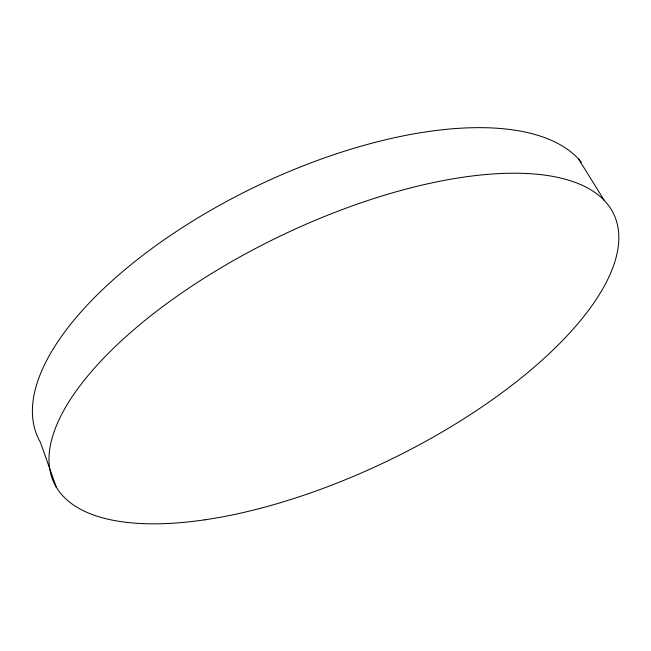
<?xml version="1.0" encoding="UTF-8"?>
<svg xmlns="http://www.w3.org/2000/svg" width="651" height="651" viewBox="0 0 651 651"><rect width="100%" height="100%" fill="white"/><g stroke="black" fill="none" stroke-linecap="round" stroke-linejoin="round"><path stroke-width="0.98" d="M578.56 159.039L604.421 200.598M56.344 487.282L40.452 442.403A305.303 132.674 -25.7 0 1 237.493 195.682A305.303 132.674 -25.7 0 1 581.335 162.254M204.341 519.88A310.478 124.61 -25.7 0 0 618.45 230.763A310.478 124.61 -25.7 0 0 178.879 294.936A310.478 124.61 -25.7 0 0 204.341 519.88"/></g></svg>
